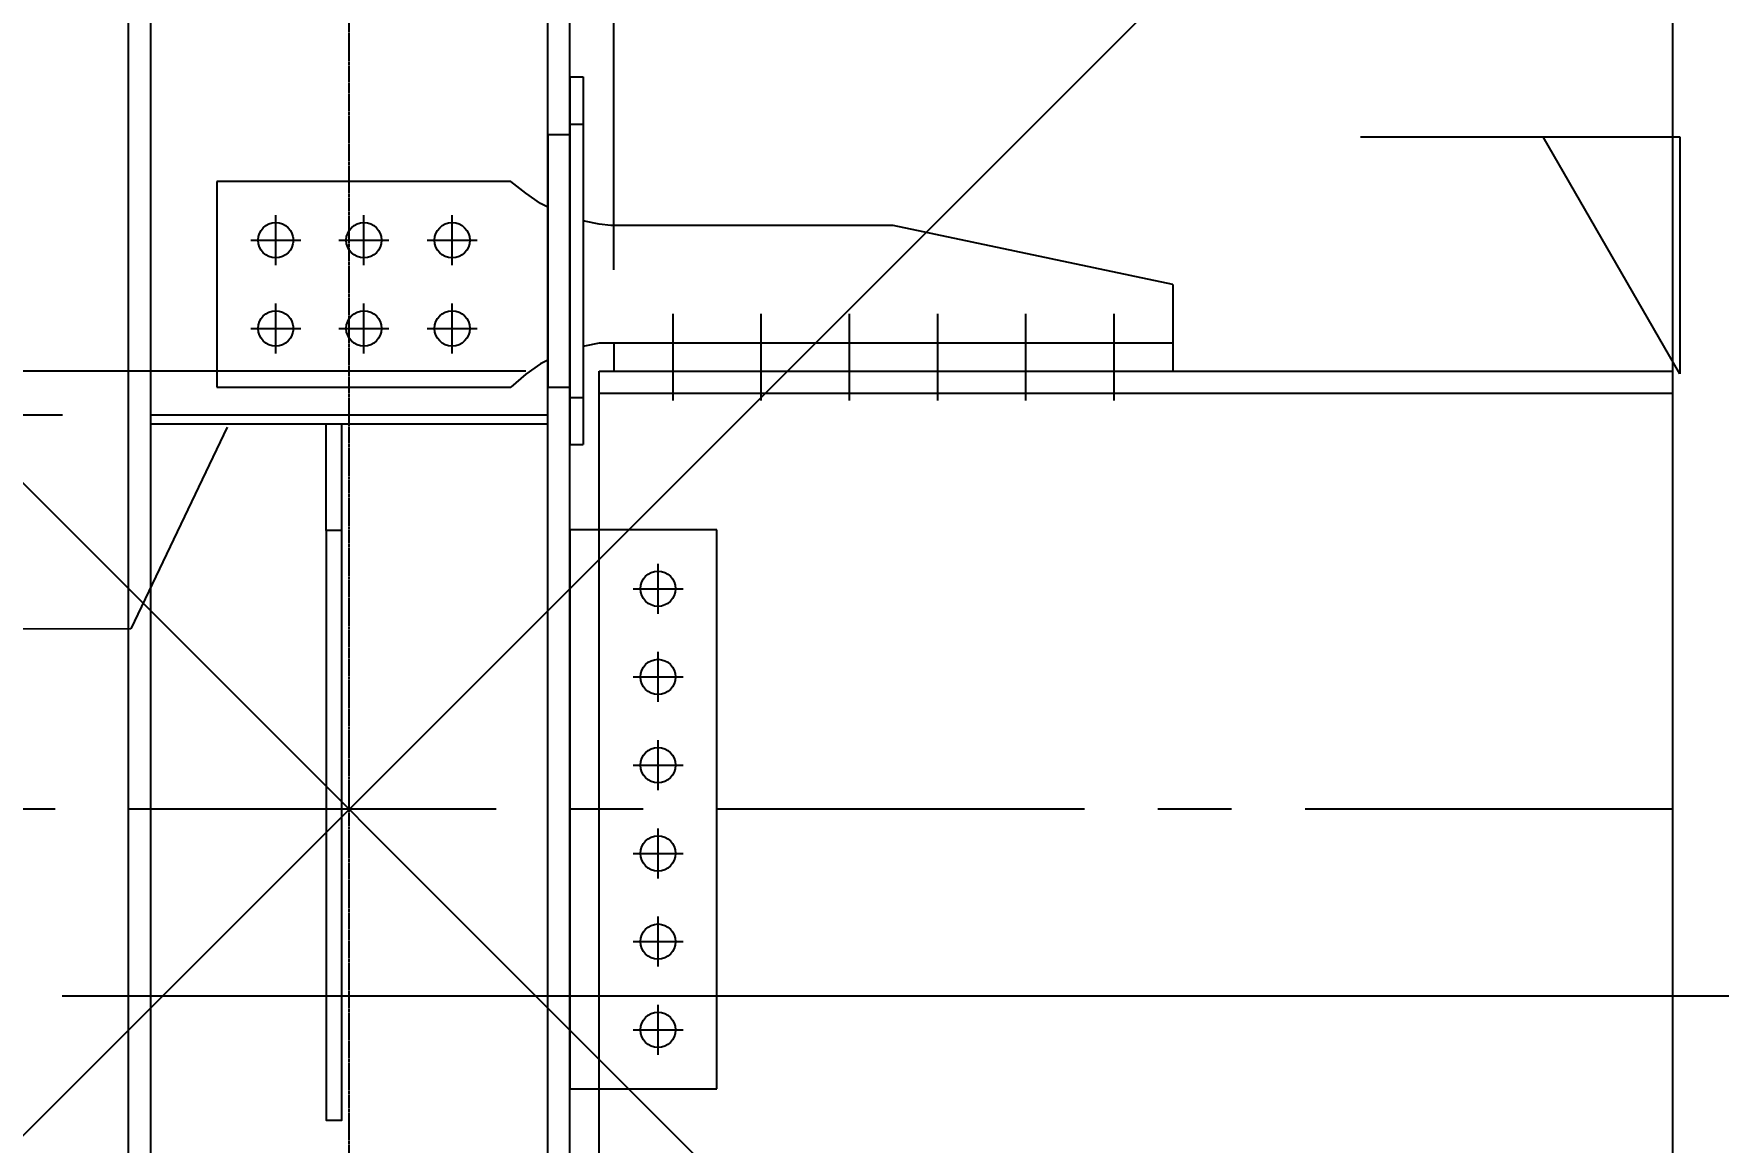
# Model space of a CAD drawing. Extents: x -668440 to 810000, y -1678500 to 210463.
# Drawn here: x -559293 to -547837, y -1043008 to -1035469 of the extents above; entities that cross this region are included whole.
import ezdxf

# ---------------------------------------------------------------- set-up
doc = ezdxf.new("R2010")
doc.units = 0
doc.header["$MEASUREMENT"] = 0
doc.linetypes.add('CENTER', pattern=[2, 1.25, -0.25, 0.25, -0.25])
doc.layers.get('0').update_dxf_attribs({"color": 3, "linetype": 'CONTINUOUS'})
doc.layers.get('Defpoints').update_dxf_attribs({"color": 251, "linetype": 'CONTINUOUS'})
doc.layers.add('00_ADDL', color=253, linetype='CONTINUOUS', plot=False)
for name, color, linetype in [('100', 5, 'CENTER'), ('_1-3_L-CS', 1, 'CONTINUOUS'), ('_5-6_GS-M', 6, 'CONTINUOUS'), ('BEAM_H-596x199x10x15x13', 7, 'CONTINUOUS'), ('BOLT', 4, 'CONTINUOUS'), ('C400-N19-6M22_u', 7, 'CONTINUOUS'), ('cfhole_u', 7, 'CONTINUOUS'), ('cfr_u', 7, 'CONTINUOUS'), ('chole', 7, 'CONTINUOUS'), ('COL_H-300x300x10x15x13', 7, 'CONTINUOUS'), ('cwr_u', 7, 'CONTINUOUS'), ('SH400-12-6-0-M22@60(0.0)', 7, 'CONTINUOUS')]:
    doc.layers.add(name, color=color, linetype=linetype)
doc.styles.add('DRACAD', font='txt', dxfattribs={"width": 0.85, "bigfont": 'extfont2'})
doc.styles.get("Standard").update_dxf_attribs({"font": 'Osaka.ttc'})
doc.dimstyles.new('ISO-25', dxfattribs={"dimtxt": 2.5, "dimasz": 2.5, "dimexe": 1.25, "dimexo": 0.625, "dimtad": 1, "dimdec": 4, "dimdsep": 46, "dimtxsty": 'Standard', "dimcen": 2.5, "dimadec": 0, "dimazin": 0, "dimtfac": 1, "dimtdec": 4, "dimtmove": 0, "dimatfit": 3, "dimfxl": 1, "dimtolj": 1, "dimtzin": 0, "dimarcsym": 0})

# ---------------------------------------------------------------- blocks, each defined once
blk = doc.blocks.new('_ORIGIN')
at = {"color": 0, "linetype": 'ByBlock', "lineweight": -2}
blk.add_line((0, 0), (-1, 0), dxfattribs=at)
blk.add_circle((0, 0), 0.5, dxfattribs=at)
blk = doc.blocks.new('*D8522')
at = {"layer": '_5-6_GS-M', "color": 0, "lineweight": -2}
for p, q in [((-223214.3, -408401.1), (-223214.3, -408195.6)), ((-223214.3, -408351.1), (-223214.3, -408301.1)), ((-222664.6, -408401.1), (-223215.3, -408401.1)), ((-223214.3, -408401.1), (-223214.3, -408431.1)), ((-222979.6, -408431.1), (-223215.3, -408431.1)), ((-223214.3, -408481.1), (-223214.3, -408531.1))]:
    blk.add_line(p, q, dxfattribs=at)
at = {"layer": 'Defpoints', "color": 0}
for p in [(-222614.6, -408401.1), (-223214.3, -408431.1), (-222929.6, -408431.1)]:
    blk.add_point(p, dxfattribs=at)
at = {"layer": '_5-6_GS-M', "color": 0, "lineweight": -2, "xscale": 50, "yscale": 50, "zscale": 50}
for p, rotation in [((-223214.3, -408401.1), 270), ((-223214.3, -408431.1), 90)]:
    blk.add_blockref('_ORIGIN', p, dxfattribs=dict(at, rotation=rotation))
at = {"layer": '_5-6_GS-M', "color": 0, "insert": (-223259.3, -408248.3), "char_height": 50, "attachment_point": 5, "rotation": 90, "style": 'DRACAD'}
blk.add_mtext('\\A1;30', dxfattribs=at)
blk = doc.blocks.new('*D8531')
at = {"layer": '_5-6_GS-M', "color": 0, "lineweight": -2}
for p, q in [((-222684.6, -408111.9), (-222734.6, -408111.9)), ((-222634.6, -408151.1), (-222634.6, -408110.7)), ((-222604.6, -408111.9), (-222634.6, -408111.9)), ((-222604.6, -408332.1), (-222604.6, -408110.7)), ((-222604.6, -408111.9), (-222042.1, -408111.9)), ((-222554.6, -408111.9), (-222504.6, -408111.9))]:
    blk.add_line(p, q, dxfattribs=at)
at = {"layer": 'Defpoints', "color": 0}
for p in [(-222634.6, -408111.9), (-222634.6, -408201.1), (-222604.6, -408382.1)]:
    blk.add_point(p, dxfattribs=at)
at = {"layer": '_5-6_GS-M', "color": 0, "lineweight": -2, "xscale": 50, "yscale": 50, "zscale": 50}
blk.add_blockref('_ORIGIN', (-222634.6, -408111.9), dxfattribs=at)
at = {"layer": '_5-6_GS-M', "color": 0, "lineweight": -2, "xscale": 50, "yscale": 50, "zscale": 50, "rotation": 180}
blk.add_blockref('_ORIGIN', (-222604.6, -408111.9), dxfattribs=at)
at = {"layer": '_5-6_GS-M', "color": 0, "insert": (-222273.4, -408025.3), "char_height": 50, "attachment_point": 5, "style": 'DRACAD'}
blk.add_mtext('\\A1;\\A1;柱フェイスから\\P金物底板端部：30', dxfattribs=at)
blk = doc.blocks.new('剛接合部C1Y')
for p, q in [((-222649.62063, -408431.07507), (-222919.62063, -408431.07507)), ((-222649.62063, -408437.07507), (-222919.62063, -408437.07507)), ((-222800.2873, -408509.57507), (-222800.2873, -408437.07507)), ((-222789.62063, -408509.57507), (-222789.62063, -408437.07507))]:
    blk.add_line(p, q)
at = {"layer": '00_ADDL'}
for p, q in [((-223684.62063, -407799.07507), (-221884.62063, -409599.07507)), ((-221884.62063, -407799.07507), (-223684.62063, -409599.07507))]:
    blk.add_line(p, q, dxfattribs=at)
at = {"layer": '00_ADDL', "transparency": 33554661}
blk.add_line((-221019.62063, -408826.07507), (-222979.91336, -408826.07507), dxfattribs=at)
at = {"layer": '00_ADDL'}
blk.add_lwpolyline([(-223684.62063, -409599.07507), (-223684.62063, -407799.07507), (-221884.62063, -407799.07507), (-221884.62063, -409599.07507)], close=True, dxfattribs=at)
at = {"layer": '100'}
blk.add_line((-222784.62063, -411532.4084), (-222784.62063, -407799.07507), dxfattribs=at)
at = {"layer": '100', "linetype": 'CENTER', "ltscale": 200}
blk.add_line((-219884.62063, -408699.07507), (-225684.62063, -408699.07507), dxfattribs=at)
at = {"layer": '_1-3_L-CS'}
for p, q in [((-222096.80618, -408241.77688), (-221879.67102, -408241.77688)), ((-221879.67102, -408402.84666), (-221972.6647, -408241.77688)), ((-221879.67102, -408241.77688), (-221879.67102, -408402.84666)), ((-222867.62792, -408439.22803), (-222933.0743, -408576.44614)), ((-222933.0743, -408576.44614), (-223189.54055, -408576.93242))]:
    blk.add_line(p, q, dxfattribs=at)
at = {"layer": '_5-6_GS-M', "transparency": 33554661}
blk.add_lwpolyline([(-222800.2873, -408509.57507), (-222800.2873, -408910.57507), (-222789.62063, -408910.57507), (-222789.62063, -408509.57507)], close=True, dxfattribs=at)
at = {"layer": 'BEAM_H-596x199x10x15x13'}
for p, q in [((-222614.62063, -408401.07507), (-221884.62063, -408401.07507)), ((-222614.62063, -408997.07507), (-222614.62063, -408401.07507)), ((-222614.62063, -408416.07507), (-221884.62063, -408416.07507))]:
    blk.add_line(p, q, dxfattribs=at)
at = {"layer": 'BOLT'}
for p, q in [((-222834.62063, -408329.07507), (-222834.62063, -408295.07507)), ((-222774.62063, -408329.07507), (-222774.62063, -408295.07507)), ((-222714.62063, -408329.07507), (-222714.62063, -408295.07507)), ((-222851.62063, -408312.07507), (-222817.62063, -408312.07507)), ((-222791.62063, -408312.07507), (-222757.62063, -408312.07507)), ((-222731.62063, -408312.07507), (-222697.62063, -408312.07507)), ((-222834.62063, -408389.07507), (-222834.62063, -408355.07507)), ((-222774.62063, -408389.07507), (-222774.62063, -408355.07507)), ((-222714.62063, -408389.07507), (-222714.62063, -408355.07507)), ((-222564.62063, -408362.07507), (-222564.62063, -408421.07507)), ((-222504.62063, -408362.07507), (-222504.62063, -408421.07507)), ((-222444.62063, -408362.07507), (-222444.62063, -408421.07507)), ((-222384.62063, -408362.07507), (-222384.62063, -408421.07507)), ((-222324.62063, -408362.07507), (-222324.62063, -408421.07507)), ((-222264.62063, -408362.07507), (-222264.62063, -408421.07507)), ((-222851.62063, -408372.07507), (-222817.62063, -408372.07507)), ((-222791.62063, -408372.07507), (-222757.62063, -408372.07507)), ((-222731.62063, -408372.07507), (-222697.62063, -408372.07507)), ((-222574.62063, -408566.07507), (-222574.62063, -408532.07507)), ((-222591.62063, -408549.07507), (-222557.62063, -408549.07507)), ((-222574.62063, -408626.07507), (-222574.62063, -408592.07507)), ((-222591.62063, -408609.07507), (-222557.62063, -408609.07507)), ((-222574.62063, -408686.07507), (-222574.62063, -408652.07507)), ((-222591.62063, -408669.07507), (-222557.62063, -408669.07507)), ((-222574.62063, -408746.07507), (-222574.62063, -408712.07507)), ((-222591.62063, -408729.07507), (-222557.62063, -408729.07507)), ((-222574.62063, -408806.07507), (-222574.62063, -408772.07507)), ((-222591.62063, -408789.07507), (-222557.62063, -408789.07507)), ((-222574.62063, -408866.07507), (-222574.62063, -408832.07507)), ((-222591.62063, -408849.07507), (-222557.62063, -408849.07507))]:
    blk.add_line(p, q, dxfattribs=at)
at = {"layer": 'C400-N19-6M22_u'}
for p, q in [((-222674.62063, -408272.07507), (-222874.62063, -408272.07507)), ((-222874.62063, -408272.07507), (-222874.62063, -408412.07507)), ((-222664.62063, -408280.07507), (-222674.62063, -408272.07507)), ((-222654.62063, -408287.07507), (-222664.62063, -408280.07507)), ((-222649.62063, -408289.57507), (-222654.62063, -408287.07507)), ((-222624.62063, -408299.07507), (-222625.62063, -408298.77507)), ((-222614.62063, -408301.07507), (-222624.62063, -408299.07507)), ((-222606.62063, -408302.07507), (-222614.62063, -408301.07507)), ((-222414.62063, -408302.07507), (-222606.62063, -408302.07507)), ((-222224.62063, -408342.07507), (-222414.62063, -408302.07507)), ((-222224.62063, -408342.07507), (-222224.62063, -408401.07507)), ((-222624.62063, -408384.07507), (-222625.62063, -408384.37507)), ((-222614.62063, -408382.07507), (-222624.62063, -408384.07507)), ((-222224.62063, -408382.07507), (-222614.62063, -408382.07507)), ((-222604.62063, -408382.07507), (-222604.62063, -408401.07507)), ((-222654.62063, -408396.07507), (-222664.62063, -408403.07507)), ((-222649.62063, -408393.57507), (-222654.62063, -408396.07507)), ((-222604.62063, -408401.07507), (-222224.62063, -408401.07507)), ((-222874.62063, -408412.07507), (-222674.62063, -408412.07507)), ((-222664.62063, -408403.07507), (-222674.62063, -408412.07507))]:
    blk.add_line(p, q, dxfattribs=at)
for centre in [(-222834.62063, -408312.07507), (-222774.62063, -408312.07507), (-222714.62063, -408312.07507), (-222834.62063, -408372.07507), (-222774.62063, -408372.07507), (-222714.62063, -408372.07507)]:
    blk.add_circle(centre, 12, dxfattribs=at)
at = {"layer": 'cfhole_u'}
for p, q in [((-222649.62063, -408240.07507), (-222634.62063, -408240.07507)), ((-222649.62063, -408240.07507), (-222649.62063, -408412.07507)), ((-222634.62063, -408240.07507), (-222634.62063, -408412.07507)), ((-222649.62063, -408412.07507), (-222634.62063, -408412.07507))]:
    blk.add_line(p, q, dxfattribs=at)
at = {"layer": 'cfr_u'}
for p, q in [((-222634.62063, -408201.07507), (-222625.62063, -408201.07507)), ((-222634.62063, -408201.07507), (-222634.62063, -408451.07507)), ((-222625.62063, -408201.07507), (-222625.62063, -408451.07507)), ((-222634.62063, -408233.07507), (-222625.62063, -408233.07507)), ((-222634.62063, -408419.07507), (-222625.62063, -408419.07507)), ((-222634.62063, -408451.07507), (-222625.62063, -408451.07507))]:
    blk.add_line(p, q, dxfattribs=at)
at = {"layer": 'chole'}
for centre in [(-222834.62063, -408312.07507), (-222774.62063, -408312.07507), (-222714.62063, -408312.07507), (-222834.62063, -408372.07507), (-222774.62063, -408372.07507), (-222714.62063, -408372.07507)]:
    blk.add_circle(centre, 12, dxfattribs=at)
at = {"layer": 'COL_H-300x300x10x15x13'}
for p, q in [((-222934.62063, -409599.07507), (-222934.62063, -407799.07507)), ((-222919.62063, -409599.07507), (-222919.62063, -407799.07507)), ((-222649.62063, -409599.07507), (-222649.62063, -407799.07507)), ((-222634.62063, -409599.07507), (-222634.62063, -407799.07507))]:
    blk.add_line(p, q, dxfattribs=at)
at = {"layer": 'cwr_u'}
for p, q in [((-222674.62063, -408272.07507), (-222874.62063, -408272.07507)), ((-222874.62063, -408272.07507), (-222874.62063, -408412.07507)), ((-222874.62063, -408412.07507), (-222674.62063, -408412.07507))]:
    blk.add_line(p, q, dxfattribs=at)
for centre in [(-222834.62063, -408312.07507), (-222774.62063, -408312.07507), (-222714.62063, -408312.07507), (-222834.62063, -408372.07507), (-222774.62063, -408372.07507), (-222714.62063, -408372.07507)]:
    blk.add_circle(centre, 12, dxfattribs=at)
at = {"layer": 'SH400-12-6-0-M22@60(0.0)'}
for p, q in [((-222634.62063, -408509.07507), (-222634.62063, -408889.07507)), ((-222534.62063, -408509.07507), (-222634.62063, -408509.07507)), ((-222534.62063, -408889.07507), (-222534.62063, -408509.07507)), ((-222634.62063, -408889.07507), (-222534.62063, -408889.07507))]:
    blk.add_line(p, q, dxfattribs=at)
for centre in [(-222574.62063, -408549.07507), (-222574.62063, -408609.07507), (-222574.62063, -408669.07507), (-222574.62063, -408729.07507), (-222574.62063, -408789.07507), (-222574.62063, -408849.07507)]:
    blk.add_circle(centre, 12, dxfattribs=at)
at = {"layer": '_5-6_GS-M'}
dim = blk.add_linear_dim(base=(-222634.62063, -408111.94755), p1=(-222604.62063, -408382.07507), p2=(-222634.62063, -408201.07507), text='\\A1;柱フェイスから\\P金物底板端部：<>', dimstyle='ISO-25', override={"dimtxt": 50, "dimasz": 50, "dimexo": 50, "dimgap": 20, "dimdec": 0, "dimtxsty": 'DRACAD', "dimblk1": 'ORIGIN', "dimblk2": 'ORIGIN', "dimsah": 1, "dimtfill": 0, "dimtfillclr": 0}, dxfattribs=at)
dim.commit()
dim.dimension.update_dxf_attribs({"geometry": '*D8531', "text_midpoint": (-222273.36021, -408111.94755), "dimtype": 128})
dim = blk.add_linear_dim(base=(-223214.25225, -408431.07507), p1=(-222614.62063, -408401.07507), p2=(-222929.62062, -408431.07507), angle=90, dimstyle='ISO-25', override={"dimtxt": 50, "dimasz": 50, "dimexe": 1, "dimexo": 50, "dimgap": 20, "dimdec": 0, "dimtxsty": 'DRACAD', "dimblk1": 'ORIGIN', "dimblk2": 'ORIGIN', "dimsah": 1}, dxfattribs=at)
dim.commit()
dim.dimension.update_dxf_attribs({"geometry": '*D8522', "text_midpoint": (-223214.25225, -408248.31465), "dimtype": 128})

msp = doc.modelspace()

# ---------------------------------------------------------------- block references
at = {"xscale": 10, "yscale": 10, "zscale": 10}
msp.add_blockref('剛接合部C1Y', (1670698.7, 3046247.4, 5600), dxfattribs=at)

doc.saveas('drawing.dxf')
